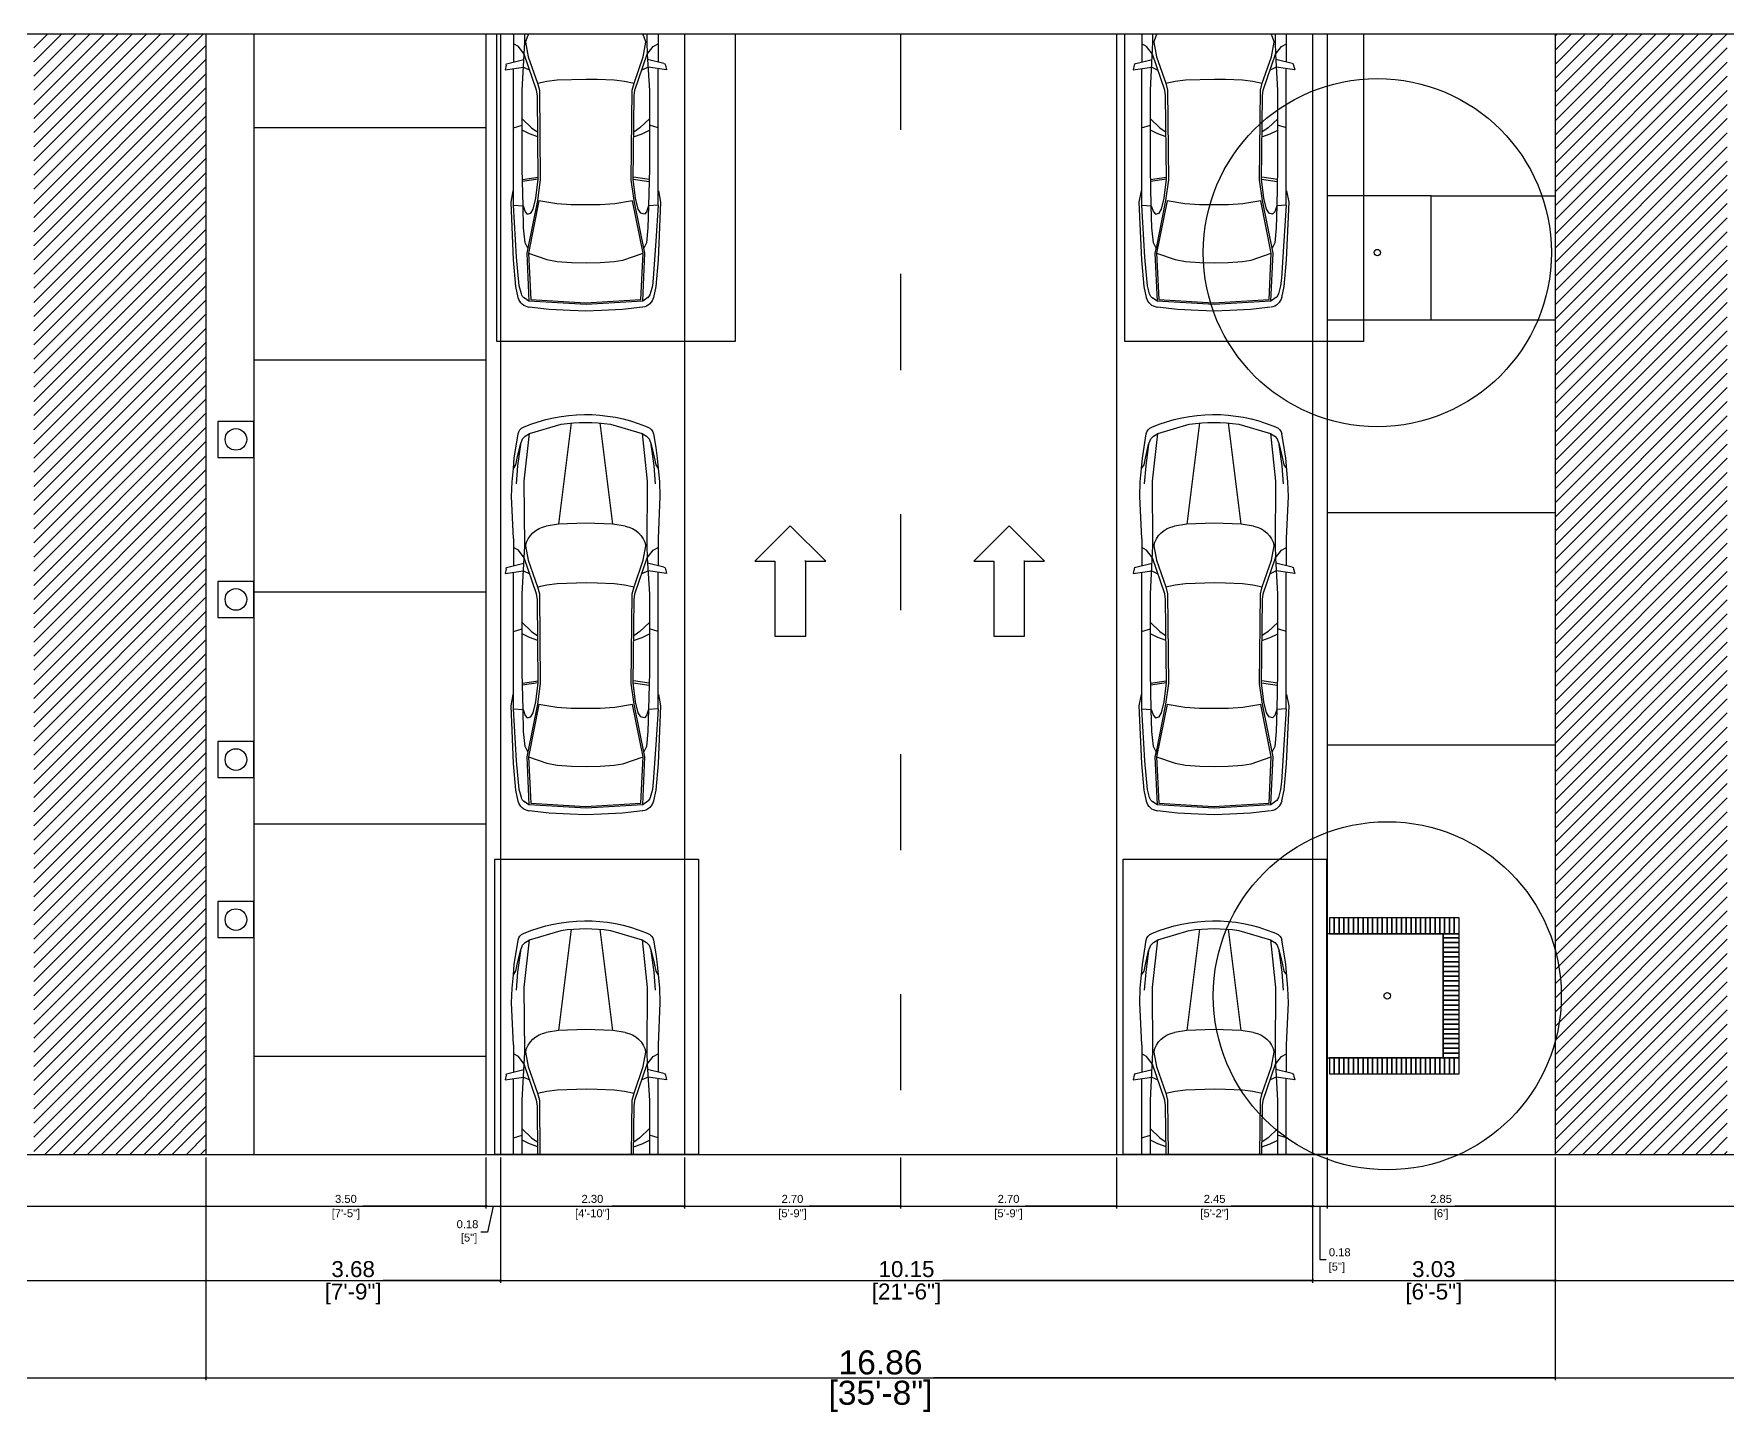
# Model space of a CAD drawing. Extents: x 4 to 262, y -261 to 351.
# Drawn here: x 44.63 to 65.79, y -89.04 to -71.82 of the extents above; entities that cross this region are included whole.
import ezdxf
from ezdxf.xclip import XClip

# ---------------------------------------------------------------- set-up
doc = ezdxf.new("R2010")
doc.units = 0
doc.header["$LTSCALE"] = 0.1
doc.header["$MEASUREMENT"] = 0
doc.header["$XCLIPFRAME"] = 2
doc.header["$PDMODE"] = 3
doc.linetypes.add('ACAD_ISO03W100', pattern=[30, 12, -18])
doc.layers.get('0').update_dxf_attribs({"color": 102})
for name, color, linetype in [('Cars', 4, 'Continuous'), ('Details', 9, 'Continuous'), ('Edge', 1, 'Continuous'), ('Hatch and Paving', 252, 'Continuous'), ('HIDDEN', 204, 'Continuous'), ('Lane Stripes', 2, 'Continuous'), ('Poche', 6, 'Continuous'), ('Text', 7, 'Continuous'), ('Trees', 3, 'Continuous')]:
    doc.layers.add(name, color=color, linetype=linetype)
doc.styles.get("Standard").update_dxf_attribs({"font": 'Arial.ttf'})
doc.dimstyles.get("Standard").update_dxf_attribs({"dimtxt": 0.1, "dimasz": 0.03, "dimexe": 0.03, "dimexo": 0.04, "dimgap": 0.04, "dimtad": 0, "dimtih": 1, "dimtoh": 1, "dimzin": 0, "dimdsep": 46, "dimtxsty": 'Standard', "dimblk": 'ARCHTICK', "dimblk1": 'ARCHTICK', "dimblk2": 'ARCHTICK', "dimcen": 0.09, "dimclrd": 256, "dimclre": 256, "dimadec": 0, "dimazin": 0, "dimtfac": 1, "dimtofl": 0, "dimtmove": 1, "dimatfit": 3, "dimfxl": 1, "dimtolj": 1, "dimtzin": 0, "dimlwe": -1, "dimarcsym": 0})

# ---------------------------------------------------------------- blocks, each defined once
blk = doc.blocks.new('Car 1')
at = {"color": 8, "linetype": 'Continuous'}
for p, q in [((29.702, 21.376), (29.672, 21.235)), ((29.836, 21.421), (29.776, 21.38)), ((29.809, 20.82), (29.836, 21.421)), ((29.83, 20.822), (29.859, 21.401)), ((30.55, 21.463), (29.836, 21.421)), ((30.089, 21.523), (29.839, 21.496)), ((29.859, 21.401), (30.542, 21.441)), ((30.35, 21.538), (30.089, 21.523)), ((30.547, 21.543), (30.35, 21.538)), ((30.542, 21.441), (31.234, 21.401)), ((30.743, 21.538), (30.547, 21.543)), ((31.258, 21.421), (30.55, 21.463)), ((31.004, 21.523), (30.743, 21.538)), ((31.254, 21.496), (31.004, 21.523)), ((31.234, 21.401), (31.263, 20.822)), ((31.321, 21.376), (31.258, 21.421)), ((31.258, 21.421), (31.285, 20.82)), ((29.672, 21.235), (29.643, 20.905)), ((29.714, 21.228), (29.683, 20.872)), ((29.742, 21.327), (29.714, 21.228)), ((31.379, 21.228), (31.351, 21.327)), ((31.389, 21.134), (31.379, 21.228)), ((31.421, 21.235), (31.392, 21.372)), ((31.45, 20.905), (31.421, 21.235)), ((31.421, 20.669), (31.389, 21.134)), ((29.643, 20.905), (29.613, 20.182)), ((29.683, 20.872), (29.643, 20.221)), ((29.822, 20.756), (29.789, 20.69)), ((29.822, 20.756), (29.809, 20.82)), ((29.942, 20.164), (29.822, 20.756)), ((29.83, 20.822), (30.062, 20.899)), ((29.962, 20.168), (29.83, 20.822)), ((30.062, 20.899), (30.191, 20.924)), ((30.191, 20.924), (30.368, 20.938)), ((30.368, 20.938), (30.55, 20.94)), ((30.55, 20.94), (30.725, 20.938)), ((30.725, 20.938), (30.902, 20.924)), ((30.902, 20.924), (31.012, 20.906)), ((31.012, 20.906), (31.263, 20.822)), ((31.263, 20.822), (31.131, 20.168)), ((31.285, 20.82), (31.152, 20.164)), ((31.305, 20.69), (31.272, 20.756)), ((31.48, 20.182), (31.45, 20.905)), ((29.789, 20.69), (29.769, 20.504)), ((31.324, 20.504), (31.305, 20.69)), ((31.45, 20.221), (31.421, 20.669)), ((29.769, 20.504), (29.763, 20.228)), ((29.789, 20.305), (29.814, 20.332)), ((29.814, 20.332), (29.86, 20.322)), ((29.86, 20.322), (29.891, 20.271)), ((31.234, 20.322), (31.202, 20.271)), ((31.279, 20.332), (31.234, 20.322)), ((31.305, 20.305), (31.279, 20.332)), ((31.33, 20.228), (31.324, 20.504)), ((29.613, 20.182), (29.639, 20.04)), ((29.643, 20.221), (29.763, 20.228)), ((29.643, 20.221), (29.643, 18.514)), ((29.763, 20.228), (29.752, 19.766)), ((29.763, 20.228), (29.789, 20.305)), ((29.891, 20.271), (29.924, 20.133)), ((29.924, 20.133), (29.954, 19.896)), ((29.979, 19.902), (29.942, 20.164)), ((30.184, 20.202), (29.962, 20.168)), ((30.365, 20.215), (30.184, 20.202)), ((30.543, 20.217), (30.365, 20.215)), ((30.728, 20.215), (30.543, 20.217)), ((30.909, 20.202), (30.728, 20.215)), ((31.131, 20.168), (30.909, 20.202)), ((31.152, 20.164), (31.114, 19.902)), ((31.169, 20.133), (31.14, 19.896)), ((31.202, 20.271), (31.169, 20.133)), ((31.33, 20.228), (31.305, 20.305)), ((31.342, 19.766), (31.33, 20.228)), ((31.45, 20.221), (31.33, 20.228)), ((31.45, 20.221), (31.45, 18.514)), ((31.454, 20.04), (31.48, 20.182)), ((29.954, 19.894), (29.755, 19.924)), ((29.755, 19.899), (29.95, 19.87)), ((29.954, 19.896), (29.942, 18.855)), ((29.967, 18.785), (29.979, 19.902)), ((31.114, 19.902), (31.126, 18.785)), ((31.14, 19.896), (31.338, 19.924)), ((31.14, 19.896), (31.151, 18.855)), ((31.341, 19.899), (31.143, 19.87)), ((29.752, 19.766), (29.752, 18.789)), ((31.342, 18.789), (31.342, 19.766)), ((29.642, 19.256), (29.752, 19.222)), ((29.843, 19.328), (29.752, 19.284)), ((29.752, 19.142), (29.87, 19.256)), ((29.948, 19.366), (29.843, 19.328)), ((29.87, 19.256), (29.947, 19.307)), ((31.145, 19.366), (31.25, 19.328)), ((31.223, 19.256), (31.146, 19.307)), ((31.344, 19.14), (31.223, 19.256)), ((31.25, 19.328), (31.344, 19.283)), ((31.451, 19.256), (31.342, 19.222)), ((29.942, 18.855), (29.932, 18.784)), ((31.151, 18.855), (31.161, 18.784)), ((29.752, 18.789), (29.784, 18.185)), ((29.932, 18.784), (29.777, 18.333)), ((29.829, 18.365), (29.943, 18.698)), ((29.943, 18.698), (29.967, 18.785)), ((29.943, 18.698), (30.062, 18.67)), ((30.062, 18.67), (30.19, 18.655)), ((30.19, 18.655), (30.551, 18.644)), ((30.551, 18.644), (30.691, 18.648)), ((30.691, 18.648), (30.903, 18.655)), ((30.903, 18.655), (31.031, 18.67)), ((31.031, 18.67), (31.15, 18.698)), ((31.126, 18.785), (31.15, 18.698)), ((31.15, 18.698), (31.264, 18.365)), ((31.161, 18.784), (31.316, 18.333)), ((31.316, 18.333), (31.342, 18.789)), ((29.551, 18.47), (29.538, 18.53)), ((29.538, 18.53), (29.769, 18.496)), ((29.571, 18.449), (29.774, 18.402)), ((29.643, 18.092), (29.643, 18.432)), ((29.769, 18.496), (29.846, 18.532)), ((31.325, 18.496), (31.248, 18.532)), ((31.522, 18.449), (31.32, 18.402)), ((31.555, 18.53), (31.325, 18.496)), ((31.45, 18.092), (31.45, 18.432)), ((31.542, 18.47), (31.555, 18.53)), ((29.705, 18.239), (29.643, 18.204)), ((29.777, 18.333), (29.705, 18.239)), ((29.795, 18.185), (29.829, 18.365)), ((31.264, 18.365), (31.298, 18.185)), ((31.309, 18.185), (31.316, 18.333)), ((31.316, 18.333), (31.389, 18.239)), ((31.389, 18.239), (31.451, 18.204)), ((29.643, 18.092), (29.62, 17.566)), ((29.784, 18.185), (29.779, 17.375)), ((31.315, 17.375), (31.309, 18.185)), ((31.473, 17.566), (31.45, 18.092)), ((30.206, 17.913), (30.054, 17.938)), ((30.366, 16.648), (30.206, 17.913)), ((30.547, 17.902), (30.206, 17.913)), ((30.887, 17.913), (30.547, 17.902)), ((30.887, 17.913), (30.727, 16.648)), ((31.039, 17.938), (30.887, 17.913)), ((29.62, 17.566), (29.626, 17.384)), ((31.467, 17.384), (31.473, 17.566)), ((29.626, 17.384), (29.642, 17.219)), ((29.694, 17.185), (29.676, 17.408)), ((29.779, 17.375), (29.843, 16.78)), ((31.251, 16.78), (31.315, 17.375)), ((31.417, 17.408), (31.4, 17.185)), ((31.441, 17.087), (31.467, 17.384)), ((29.642, 17.219), (29.672, 17.173)), ((29.642, 17.219), (29.653, 17.087)), ((29.672, 17.173), (29.689, 17.09)), ((29.73, 16.918), (29.694, 17.185)), ((31.4, 17.185), (31.363, 16.918)), ((31.4, 17.074), (31.421, 17.173)), ((31.421, 17.173), (31.451, 17.219)), ((29.653, 17.087), (29.701, 16.784)), ((29.689, 17.09), (29.73, 16.918)), ((31.363, 16.918), (31.4, 17.074)), ((31.392, 16.784), (31.421, 16.954)), ((31.421, 16.954), (31.441, 17.087)), ((29.73, 16.918), (29.756, 16.848)), ((29.756, 16.848), (29.789, 16.813)), ((29.789, 16.813), (29.843, 16.78)), ((29.843, 16.78), (30.238, 16.663)), ((30.855, 16.663), (31.251, 16.78)), ((31.251, 16.78), (31.305, 16.813)), ((31.305, 16.813), (31.338, 16.848)), ((31.338, 16.848), (31.363, 16.918)), ((30.547, 16.543), (30.547, 16.543)), ((31.293, 16.689), (31.324, 16.702))]:
    blk.add_line(p, q, dxfattribs=at)
for centre, radius, start, end in [((29.857, 21.339), 0.159, 96.1654, 166.417), ((29.844, 21.298), 0.106, 124.732, 163.999), ((31.237, 21.339), 0.159, 12.0139, 81.7918), ((31.249, 21.298), 0.106, 16.0009, 47.497), ((29.577, 18.475), 0.0265, 191.8561, 256.8464), ((31.516, 18.475), 0.0265, 283.1524, 348.1427), ((30.107, 18.253), 0.32, 192.2413, 260.4689), ((30.987, 18.253), 0.319, 279.531, 347.7586), ((29.805, 16.802), 0.106, 189.5619, 249.9003), ((31.288, 16.802), 0.106, 290.0997, 350.438), ((30.547, 18.523), 1.98, 246.8697, 292.1307), ((30.547, 18.805), 2.164, 261.8061, 278.1938)]:
    blk.add_arc(centre, radius, start, end, dxfattribs=at)
blk = doc.blocks.new('Tree 1')
for radius in [2.175, 0.04]:
    blk.add_circle((19.781, 19.848), radius)
blk = doc.blocks.new('_ArchTick')
at = {"color": 0, "linetype": 'ByBlock', "const_width": 0.15}
blk.add_lwpolyline([(-0.5, -0.5), (0.5, 0.5)], dxfattribs=at)
blk = doc.blocks.new('*D57')
at = {"layer": 'Defpoints', "color": 0, "transparency": 16777216}
for p in [(46.778, -85.818), (50.278, -85.818), (50.278, -86.465)]:
    blk.add_point(p, dxfattribs=at)
at = {"layer": 'Text', "transparency": 16777216}
for p, q in [((46.778, -85.858), (46.778, -86.495)), ((50.278, -85.858), (50.278, -86.495))]:
    blk.add_line(p, q, dxfattribs=at)
at = {"layer": 'Text', "lineweight": -2, "transparency": 16777216}
for p, q in [((46.778, -86.465), (48.32, -86.465)), ((50.278, -86.465), (48.737, -86.465))]:
    blk.add_line(p, q, dxfattribs=at)
at = {"layer": 'Text', "lineweight": -2, "transparency": 16777216, "xscale": 0.03, "yscale": 0.03, "zscale": 0.03, "rotation": 180}
blk.add_blockref('_ArchTick', (46.778, -86.465), dxfattribs=at)
at = {"layer": 'Text', "lineweight": -2, "transparency": 16777216, "xscale": 0.03, "yscale": 0.03, "zscale": 0.03}
blk.add_blockref('_ArchTick', (50.278, -86.465), dxfattribs=at)
at = {"layer": 'Text', "color": 0, "transparency": 16777216, "char_height": 0.1, "attachment_point": 5}
for s, insert in [('\\A1;3.50', (48.528, -86.375)), ('\\A1;[7\'-5"]', (48.528, -86.569))]:
    blk.add_mtext(s, dxfattribs=dict(at, insert=insert))
blk = doc.blocks.new('*D58')
at = {"layer": 'Defpoints', "color": 0, "transparency": 16777216}
for p in [(50.278, -85.818), (50.458, -85.818), (50.458, -86.465)]:
    blk.add_point(p, dxfattribs=at)
at = {"layer": 'Text', "transparency": 16777216}
for p, q in [((50.278, -85.858), (50.278, -86.495)), ((50.458, -85.858), (50.458, -86.495))]:
    blk.add_line(p, q, dxfattribs=at)
at = {"layer": 'Text', "lineweight": -2, "transparency": 16777216}
for p, q in [((50.278, -86.465), (50.458, -86.465)), ((50.368, -86.465), (50.295, -86.789)), ((50.295, -86.789), (50.215, -86.789))]:
    blk.add_line(p, q, dxfattribs=at)
at = {"layer": 'Text', "lineweight": -2, "transparency": 16777216, "xscale": 0.03, "yscale": 0.03, "zscale": 0.03, "rotation": 180}
blk.add_blockref('_ArchTick', (50.278, -86.465), dxfattribs=at)
at = {"layer": 'Text', "lineweight": -2, "transparency": 16777216, "xscale": 0.03, "yscale": 0.03, "zscale": 0.03}
blk.add_blockref('_ArchTick', (50.458, -86.465), dxfattribs=at)
at = {"layer": 'Text', "color": 0, "transparency": 16777216, "insert": (50.047, -86.789), "char_height": 0.1, "attachment_point": 5}
blk.add_mtext('\\A1;0.18\\P [5"]', dxfattribs=at)
blk = doc.blocks.new('*D59')
at = {"layer": 'Defpoints', "color": 0, "transparency": 16777216}
for p in [(50.458, -85.818), (52.758, -85.818), (52.758, -86.465)]:
    blk.add_point(p, dxfattribs=at)
at = {"layer": 'Text', "transparency": 16777216}
for p, q in [((50.458, -85.858), (50.458, -86.495)), ((52.758, -85.858), (52.758, -86.495))]:
    blk.add_line(p, q, dxfattribs=at)
at = {"layer": 'Text', "lineweight": -2, "transparency": 16777216}
for p, q in [((50.458, -86.465), (51.361, -86.465)), ((52.758, -86.465), (51.855, -86.465))]:
    blk.add_line(p, q, dxfattribs=at)
at = {"layer": 'Text', "lineweight": -2, "transparency": 16777216, "xscale": 0.03, "yscale": 0.03, "zscale": 0.03, "rotation": 180}
blk.add_blockref('_ArchTick', (50.458, -86.465), dxfattribs=at)
at = {"layer": 'Text', "lineweight": -2, "transparency": 16777216, "xscale": 0.03, "yscale": 0.03, "zscale": 0.03}
blk.add_blockref('_ArchTick', (52.758, -86.465), dxfattribs=at)
at = {"layer": 'Text', "color": 0, "transparency": 16777216, "char_height": 0.1, "attachment_point": 5}
for s, insert in [('\\A1;2.30', (51.608, -86.375)), ('\\A1;[4\'-10"]', (51.608, -86.569))]:
    blk.add_mtext(s, dxfattribs=dict(at, insert=insert))
blk = doc.blocks.new('*D60')
at = {"layer": 'Defpoints', "color": 0, "transparency": 16777216}
for p in [(52.758, -85.818), (55.458, -85.818), (55.458, -86.465)]:
    blk.add_point(p, dxfattribs=at)
at = {"layer": 'Text', "transparency": 16777216}
for p, q in [((52.758, -85.858), (52.758, -86.495)), ((55.458, -85.858), (55.458, -86.495))]:
    blk.add_line(p, q, dxfattribs=at)
at = {"layer": 'Text', "lineweight": -2, "transparency": 16777216}
for p, q in [((52.758, -86.465), (53.9, -86.465)), ((55.458, -86.465), (54.317, -86.465))]:
    blk.add_line(p, q, dxfattribs=at)
at = {"layer": 'Text', "lineweight": -2, "transparency": 16777216, "xscale": 0.03, "yscale": 0.03, "zscale": 0.03, "rotation": 180}
blk.add_blockref('_ArchTick', (52.758, -86.465), dxfattribs=at)
at = {"layer": 'Text', "lineweight": -2, "transparency": 16777216, "xscale": 0.03, "yscale": 0.03, "zscale": 0.03}
blk.add_blockref('_ArchTick', (55.458, -86.465), dxfattribs=at)
at = {"layer": 'Text', "color": 0, "transparency": 16777216, "char_height": 0.1, "attachment_point": 5}
for s, insert in [('\\A1;2.70', (54.108, -86.375)), ('\\A1;[5\'-9"]', (54.108, -86.569))]:
    blk.add_mtext(s, dxfattribs=dict(at, insert=insert))
blk = doc.blocks.new('*D61')
at = {"layer": 'Defpoints', "color": 0, "transparency": 16777216}
for p in [(55.458, -85.818), (58.158, -85.818), (58.158, -86.465)]:
    blk.add_point(p, dxfattribs=at)
at = {"layer": 'Text', "transparency": 16777216}
for p, q in [((55.458, -85.858), (55.458, -86.495)), ((58.158, -85.858), (58.158, -86.495))]:
    blk.add_line(p, q, dxfattribs=at)
at = {"layer": 'Text', "lineweight": -2, "transparency": 16777216}
for p, q in [((55.458, -86.465), (56.6, -86.465)), ((58.158, -86.465), (57.017, -86.465))]:
    blk.add_line(p, q, dxfattribs=at)
at = {"layer": 'Text', "lineweight": -2, "transparency": 16777216, "xscale": 0.03, "yscale": 0.03, "zscale": 0.03, "rotation": 180}
blk.add_blockref('_ArchTick', (55.458, -86.465), dxfattribs=at)
at = {"layer": 'Text', "lineweight": -2, "transparency": 16777216, "xscale": 0.03, "yscale": 0.03, "zscale": 0.03}
blk.add_blockref('_ArchTick', (58.158, -86.465), dxfattribs=at)
at = {"layer": 'Text', "color": 0, "transparency": 16777216, "char_height": 0.1, "attachment_point": 5}
for s, insert in [('\\A1;2.70', (56.808, -86.375)), ('\\A1;[5\'-9"]', (56.808, -86.569))]:
    blk.add_mtext(s, dxfattribs=dict(at, insert=insert))
blk = doc.blocks.new('*D62')
at = {"layer": 'Defpoints', "color": 0, "transparency": 16777216}
for p in [(58.158, -85.818), (60.608, -85.818), (60.608, -86.465)]:
    blk.add_point(p, dxfattribs=at)
at = {"layer": 'Text', "transparency": 16777216}
for p, q in [((58.158, -85.858), (58.158, -86.495)), ((60.608, -85.858), (60.608, -86.495))]:
    blk.add_line(p, q, dxfattribs=at)
at = {"layer": 'Text', "lineweight": -2, "transparency": 16777216}
for p, q in [((58.158, -86.465), (59.175, -86.465)), ((60.608, -86.465), (59.592, -86.465))]:
    blk.add_line(p, q, dxfattribs=at)
at = {"layer": 'Text', "lineweight": -2, "transparency": 16777216, "xscale": 0.03, "yscale": 0.03, "zscale": 0.03, "rotation": 180}
blk.add_blockref('_ArchTick', (58.158, -86.465), dxfattribs=at)
at = {"layer": 'Text', "lineweight": -2, "transparency": 16777216, "xscale": 0.03, "yscale": 0.03, "zscale": 0.03}
blk.add_blockref('_ArchTick', (60.608, -86.465), dxfattribs=at)
at = {"layer": 'Text', "color": 0, "transparency": 16777216, "char_height": 0.1, "attachment_point": 5}
for s, insert in [('\\A1;2.45', (59.383, -86.375)), ('\\A1;[5\'-2"]', (59.383, -86.569))]:
    blk.add_mtext(s, dxfattribs=dict(at, insert=insert))
blk = doc.blocks.new('*D63')
at = {"layer": 'Defpoints', "color": 0, "transparency": 16777216}
for p in [(60.608, -85.818), (60.788, -85.818), (60.788, -86.465)]:
    blk.add_point(p, dxfattribs=at)
at = {"layer": 'Text', "transparency": 16777216}
for p, q in [((60.608, -85.858), (60.608, -86.495)), ((60.788, -85.858), (60.788, -86.495))]:
    blk.add_line(p, q, dxfattribs=at)
at = {"layer": 'Text', "lineweight": -2, "transparency": 16777216}
for p, q in [((60.608, -86.465), (60.788, -86.465)), ((60.698, -86.465), (60.698, -87.133)), ((60.698, -87.133), (60.778, -87.133))]:
    blk.add_line(p, q, dxfattribs=at)
at = {"layer": 'Text', "lineweight": -2, "transparency": 16777216, "xscale": 0.03, "yscale": 0.03, "zscale": 0.03, "rotation": 180}
blk.add_blockref('_ArchTick', (60.608, -86.465), dxfattribs=at)
at = {"layer": 'Text', "lineweight": -2, "transparency": 16777216, "xscale": 0.03, "yscale": 0.03, "zscale": 0.03}
blk.add_blockref('_ArchTick', (60.788, -86.465), dxfattribs=at)
at = {"layer": 'Text', "color": 0, "transparency": 16777216, "char_height": 0.1, "attachment_point": 5}
for s, insert in [('\\A1;0.18', (60.947, -87.042)), ('\\A1;[5"]', (60.911, -87.236))]:
    blk.add_mtext(s, dxfattribs=dict(at, insert=insert))
blk = doc.blocks.new('*D64')
at = {"layer": 'Defpoints', "color": 0, "transparency": 16777216}
for p in [(60.788, -85.818), (63.638, -85.818), (63.638, -86.465)]:
    blk.add_point(p, dxfattribs=at)
at = {"layer": 'Text', "transparency": 16777216}
for p, q in [((60.788, -85.858), (60.788, -86.495)), ((63.638, -85.858), (63.638, -86.495))]:
    blk.add_line(p, q, dxfattribs=at)
at = {"layer": 'Text', "lineweight": -2, "transparency": 16777216}
for p, q in [((60.788, -86.465), (62.042, -86.465)), ((63.638, -86.465), (62.384, -86.465))]:
    blk.add_line(p, q, dxfattribs=at)
at = {"layer": 'Text', "lineweight": -2, "transparency": 16777216, "xscale": 0.03, "yscale": 0.03, "zscale": 0.03, "rotation": 180}
blk.add_blockref('_ArchTick', (60.788, -86.465), dxfattribs=at)
at = {"layer": 'Text', "lineweight": -2, "transparency": 16777216, "xscale": 0.03, "yscale": 0.03, "zscale": 0.03}
blk.add_blockref('_ArchTick', (63.638, -86.465), dxfattribs=at)
at = {"layer": 'Text', "color": 0, "transparency": 16777216, "char_height": 0.1, "attachment_point": 5}
for s, insert in [('\\A1;2.85', (62.213, -86.375)), ("\\A1;[6']", (62.213, -86.569))]:
    blk.add_mtext(s, dxfattribs=dict(at, insert=insert))
blk = doc.blocks.new('*D65')
at = {"layer": 'Defpoints', "color": 0, "transparency": 16777216}
for p in [(60.608, -85.818), (63.638, -85.818), (60.608, -87.394)]:
    blk.add_point(p, dxfattribs=at)
at = {"layer": 'Text', "transparency": 16777216}
for p, q in [((60.608, -85.858), (60.608, -87.424)), ((63.638, -85.858), (63.638, -87.424))]:
    blk.add_line(p, q, dxfattribs=at)
at = {"layer": 'Text', "lineweight": -2, "transparency": 16777216}
for p, q in [((60.608, -87.394), (61.746, -87.394)), ((63.638, -87.394), (62.5, -87.394))]:
    blk.add_line(p, q, dxfattribs=at)
at = {"layer": 'Text', "lineweight": -2, "transparency": 16777216, "xscale": 0.03, "yscale": 0.03, "zscale": 0.03, "rotation": 180}
blk.add_blockref('_ArchTick', (60.608, -87.394), dxfattribs=at)
at = {"layer": 'Text', "lineweight": -2, "transparency": 16777216, "xscale": 0.03, "yscale": 0.03, "zscale": 0.03}
blk.add_blockref('_ArchTick', (63.638, -87.394), dxfattribs=at)
at = {"layer": 'Text', "color": 0, "transparency": 16777216, "char_height": 0.2, "attachment_point": 5}
for s, insert in [('\\A1;3.03', (62.123, -87.253)), ('\\A1;[6\'-5"]', (62.123, -87.562))]:
    blk.add_mtext(s, dxfattribs=dict(at, insert=insert))
blk = doc.blocks.new('*D66')
at = {"layer": 'Defpoints', "color": 0, "transparency": 16777216}
for p in [(50.458, -86.465), (60.608, -86.465), (50.458, -87.394)]:
    blk.add_point(p, dxfattribs=at)
at = {"layer": 'Text', "transparency": 16777216}
for p, q in [((50.458, -86.505), (50.458, -87.424)), ((60.608, -86.505), (60.608, -87.424))]:
    blk.add_line(p, q, dxfattribs=at)
at = {"layer": 'Text', "lineweight": -2, "transparency": 16777216}
for p, q in [((50.458, -87.394), (55.078, -87.394)), ((60.608, -87.394), (55.988, -87.394))]:
    blk.add_line(p, q, dxfattribs=at)
at = {"layer": 'Text', "lineweight": -2, "transparency": 16777216, "xscale": 0.03, "yscale": 0.03, "zscale": 0.03, "rotation": 180}
blk.add_blockref('_ArchTick', (50.458, -87.394), dxfattribs=at)
at = {"layer": 'Text', "lineweight": -2, "transparency": 16777216, "xscale": 0.03, "yscale": 0.03, "zscale": 0.03}
blk.add_blockref('_ArchTick', (60.608, -87.394), dxfattribs=at)
at = {"layer": 'Text', "color": 0, "transparency": 16777216, "char_height": 0.2, "attachment_point": 5}
for s, insert in [('\\A1;10.15', (55.533, -87.253)), ('\\A1;[21\'-6"]', (55.533, -87.562))]:
    blk.add_mtext(s, dxfattribs=dict(at, insert=insert))
blk = doc.blocks.new('*D67')
at = {"layer": 'Defpoints', "color": 0, "transparency": 16777216}
for p in [(46.778, -85.818), (50.458, -85.818), (46.778, -87.394)]:
    blk.add_point(p, dxfattribs=at)
at = {"layer": 'Text', "transparency": 16777216}
for p, q in [((46.778, -85.858), (46.778, -87.424)), ((50.458, -85.858), (50.458, -87.424))]:
    blk.add_line(p, q, dxfattribs=at)
at = {"layer": 'Text', "lineweight": -2, "transparency": 16777216}
for p, q in [((46.778, -87.394), (48.241, -87.394)), ((50.458, -87.394), (48.995, -87.394))]:
    blk.add_line(p, q, dxfattribs=at)
at = {"layer": 'Text', "lineweight": -2, "transparency": 16777216, "xscale": 0.03, "yscale": 0.03, "zscale": 0.03, "rotation": 180}
blk.add_blockref('_ArchTick', (46.778, -87.394), dxfattribs=at)
at = {"layer": 'Text', "lineweight": -2, "transparency": 16777216, "xscale": 0.03, "yscale": 0.03, "zscale": 0.03}
blk.add_blockref('_ArchTick', (50.458, -87.394), dxfattribs=at)
at = {"layer": 'Text', "color": 0, "transparency": 16777216, "char_height": 0.2, "attachment_point": 5}
for s, insert in [('\\A1;3.68', (48.618, -87.253)), ('\\A1;[7\'-9"]', (48.618, -87.562))]:
    blk.add_mtext(s, dxfattribs=dict(at, insert=insert))
blk = doc.blocks.new('*D68')
at = {"layer": 'Defpoints', "color": 0, "transparency": 16777216}
for p in [(46.778, -85.818), (63.638, -85.818), (63.638, -88.611)]:
    blk.add_point(p, dxfattribs=at)
at = {"layer": 'Text', "transparency": 16777216}
for p, q in [((46.778, -85.858), (46.778, -88.641)), ((63.638, -85.858), (63.638, -88.641))]:
    blk.add_line(p, q, dxfattribs=at)
at = {"layer": 'Text', "lineweight": -2, "transparency": 16777216}
for p, q in [((46.778, -88.611), (54.546, -88.611)), ((63.638, -88.611), (55.87, -88.611))]:
    blk.add_line(p, q, dxfattribs=at)
at = {"layer": 'Text', "lineweight": -2, "transparency": 16777216, "xscale": 0.03, "yscale": 0.03, "zscale": 0.03, "rotation": 180}
blk.add_blockref('_ArchTick', (46.778, -88.611), dxfattribs=at)
at = {"layer": 'Text', "lineweight": -2, "transparency": 16777216, "xscale": 0.03, "yscale": 0.03, "zscale": 0.03}
blk.add_blockref('_ArchTick', (63.638, -88.611), dxfattribs=at)
at = {"layer": 'Text', "color": 0, "transparency": 16777216, "char_height": 0.3, "attachment_point": 5}
for s, insert in [('\\A1;16.86', (55.208, -88.419)), ('\\A1;[35\'-8"]', (55.208, -88.842))]:
    blk.add_mtext(s, dxfattribs=dict(at, insert=insert))

msp = doc.modelspace()

# ---------------------------------------------------------------- hatches: boundary and pattern name
at = {"layer": 'HIDDEN'}
h = msp.add_hatch(dxfattribs=at)
h.set_pattern_fill('ANSI31', color=1)
h.set_pattern_definition([(45, (-1.70962, -73.07457), (-0.08838835, 0.08838835), [])])
h.paths.add_polyline_path([(46.778, -71.818), (44.628, -71.818), (44.628, -85.818), (46.778, -85.818)])
h = msp.add_hatch(dxfattribs=at)
h.set_pattern_fill('ANSI31', color=1)
h.set_pattern_definition([(45, (0.89038, -73.07457), (-0.08838835, 0.08838835), [])])
h.paths.add_polyline_path([(65.788, -71.818), (63.638, -71.818), (63.638, -85.818), (65.788, -85.818)])

# ---------------------------------------------------------------- linework, layer by layer
at = {"layer": 'Cars'}
for points in [[(54.081, -77.965), (53.639, -78.406), (53.889, -78.406), (53.889, -79.344), (54.273, -79.344), (54.273, -78.406), (54.264, -78.406), (54.523, -78.406)], [(56.817, -77.965), (56.376, -78.406), (56.626, -78.406), (56.626, -79.344), (57.009, -79.344), (57.009, -78.406), (57.001, -78.406), (57.259, -78.406)]]:
    msp.add_lwpolyline(points, close=True, dxfattribs=at)
at = {"layer": 'Details'}
for p, q in [((47.378, -71.818), (47.378, -85.818)), ((50.278, -71.818), (50.278, -85.818)), ((60.788, -71.818), (60.788, -85.818))]:
    msp.add_line(p, q, dxfattribs=at)
for points in [[(46.928, -77.11), (47.378, -77.11), (47.378, -76.66), (46.928, -76.66)], [(46.928, -79.11), (47.378, -79.11), (47.378, -78.66), (46.928, -78.66)], [(46.928, -81.11), (47.378, -81.11), (47.378, -80.66), (46.928, -80.66)], [(46.928, -83.11), (47.378, -83.11), (47.378, -82.66), (46.928, -82.66)]]:
    msp.add_lwpolyline(points, close=True, dxfattribs=at)
at = {"layer": 'Edge'}
for p, q in [((50.458, -71.818), (50.458, -85.818)), ((60.608, -71.818), (60.608, -85.818)), ((62.088, -73.841), (60.788, -73.841)), ((62.088, -75.391), (62.088, -73.841)), ((60.788, -75.391), (62.088, -75.391))]:
    msp.add_line(p, q, dxfattribs=at)
for p in [(7.603, -71.818), (14.396, -85.818)]:
    msp.add_xline(p, (1, 0), dxfattribs=at)
msp.add_lwpolyline([(62.238, -84.612), (62.238, -83.062), (60.788, -83.062), (60.788, -84.612)], close=True, dxfattribs=at)
at = {"layer": 'Hatch and Paving'}
for p, q in [((47.378, -72.99), (50.278, -72.99)), ((62.088, -73.841), (63.638, -73.841)), ((62.088, -75.391), (63.638, -75.391)), ((47.378, -75.89), (50.278, -75.89)), ((60.788, -77.8), (63.638, -77.8)), ((47.378, -78.79), (50.278, -78.79)), ((60.788, -80.7), (63.638, -80.7)), ((47.378, -81.69), (50.278, -81.69)), ((47.378, -84.59), (50.278, -84.59))]:
    msp.add_line(p, q, dxfattribs=at)
for points in [[(60.878, -83.062), (60.878, -82.862), (60.818, -82.862), (60.818, -83.062)], [(60.938, -83.062), (60.938, -82.862), (60.878, -82.862), (60.878, -83.062)], [(60.998, -83.062), (60.998, -82.862), (60.938, -82.862), (60.938, -83.062)], [(61.058, -83.062), (61.058, -82.862), (60.998, -82.862), (60.998, -83.062)], [(61.118, -83.062), (61.118, -82.862), (61.058, -82.862), (61.058, -83.062)], [(61.178, -83.062), (61.178, -82.862), (61.118, -82.862), (61.118, -83.062)], [(61.238, -83.062), (61.238, -82.862), (61.178, -82.862), (61.178, -83.062)], [(61.298, -83.062), (61.298, -82.862), (61.238, -82.862), (61.238, -83.062)], [(61.358, -83.062), (61.358, -82.862), (61.298, -82.862), (61.298, -83.062)], [(61.418, -83.062), (61.418, -82.862), (61.358, -82.862), (61.358, -83.062)], [(61.478, -83.062), (61.478, -82.862), (61.418, -82.862), (61.418, -83.062)], [(61.538, -83.062), (61.538, -82.862), (61.478, -82.862), (61.478, -83.062)], [(61.598, -83.062), (61.598, -82.862), (61.538, -82.862), (61.538, -83.062)], [(61.658, -83.062), (61.658, -82.862), (61.598, -82.862), (61.598, -83.062)], [(61.718, -83.062), (61.718, -82.862), (61.658, -82.862), (61.658, -83.062)], [(61.778, -83.062), (61.778, -82.862), (61.718, -82.862), (61.718, -83.062)], [(61.838, -83.062), (61.838, -82.862), (61.778, -82.862), (61.778, -83.062)], [(61.898, -83.062), (61.898, -82.862), (61.838, -82.862), (61.838, -83.062)], [(61.958, -83.062), (61.958, -82.862), (61.898, -82.862), (61.898, -83.062)], [(62.018, -83.062), (62.018, -82.862), (61.958, -82.862), (61.958, -83.062)], [(62.078, -83.062), (62.078, -82.862), (62.018, -82.862), (62.018, -83.062)], [(62.138, -83.062), (62.138, -82.862), (62.078, -82.862), (62.078, -83.062)], [(62.198, -83.062), (62.198, -82.862), (62.138, -82.862), (62.138, -83.062)], [(62.258, -83.062), (62.258, -82.862), (62.198, -82.862), (62.198, -83.062)], [(62.318, -83.062), (62.318, -82.862), (62.258, -82.862), (62.258, -83.062)], [(62.378, -83.062), (62.378, -82.862), (62.318, -82.862), (62.318, -83.062)], [(62.438, -83.062), (62.438, -82.862), (62.378, -82.862), (62.378, -83.062)], [(62.438, -83.062), (62.238, -83.062), (62.238, -83.112), (62.438, -83.112)], [(62.438, -83.112), (62.238, -83.112), (62.238, -83.172), (62.438, -83.172)], [(62.438, -83.172), (62.238, -83.172), (62.238, -83.232), (62.438, -83.232)], [(62.438, -83.232), (62.238, -83.232), (62.238, -83.292), (62.438, -83.292)], [(62.438, -83.292), (62.238, -83.292), (62.238, -83.352), (62.438, -83.352)], [(62.438, -83.352), (62.238, -83.352), (62.238, -83.412), (62.438, -83.412)], [(62.438, -83.412), (62.238, -83.412), (62.238, -83.472), (62.438, -83.472)], [(62.438, -83.472), (62.238, -83.472), (62.238, -83.532), (62.438, -83.532)], [(62.438, -83.532), (62.238, -83.532), (62.238, -83.592), (62.438, -83.592)], [(62.438, -83.592), (62.238, -83.592), (62.238, -83.652), (62.438, -83.652)], [(62.438, -83.652), (62.238, -83.652), (62.238, -83.712), (62.438, -83.712)], [(62.438, -83.712), (62.238, -83.712), (62.238, -83.772), (62.438, -83.772)], [(62.438, -83.772), (62.238, -83.772), (62.238, -83.832), (62.438, -83.832)], [(62.438, -83.832), (62.238, -83.832), (62.238, -83.892), (62.438, -83.892)], [(62.438, -83.892), (62.238, -83.892), (62.238, -83.952), (62.438, -83.952)], [(62.438, -83.952), (62.238, -83.952), (62.238, -84.012), (62.438, -84.012)], [(62.438, -84.012), (62.238, -84.012), (62.238, -84.072), (62.438, -84.072)], [(62.438, -84.072), (62.238, -84.072), (62.238, -84.132), (62.438, -84.132)], [(62.438, -84.132), (62.238, -84.132), (62.238, -84.192), (62.438, -84.192)], [(62.438, -84.192), (62.238, -84.192), (62.238, -84.252), (62.438, -84.252)], [(62.438, -84.252), (62.238, -84.252), (62.238, -84.312), (62.438, -84.312)], [(62.438, -84.312), (62.238, -84.312), (62.238, -84.372), (62.438, -84.372)], [(62.438, -84.372), (62.238, -84.372), (62.238, -84.432), (62.438, -84.432)], [(60.878, -84.812), (60.878, -84.612), (60.818, -84.612), (60.818, -84.812)], [(60.938, -84.812), (60.938, -84.612), (60.878, -84.612), (60.878, -84.812)], [(60.998, -84.812), (60.998, -84.612), (60.938, -84.612), (60.938, -84.812)], [(61.058, -84.812), (61.058, -84.612), (60.998, -84.612), (60.998, -84.812)], [(61.118, -84.812), (61.118, -84.612), (61.058, -84.612), (61.058, -84.812)], [(61.178, -84.812), (61.178, -84.612), (61.118, -84.612), (61.118, -84.812)], [(61.238, -84.812), (61.238, -84.612), (61.178, -84.612), (61.178, -84.812)], [(61.298, -84.812), (61.298, -84.612), (61.238, -84.612), (61.238, -84.812)], [(61.358, -84.812), (61.358, -84.612), (61.298, -84.612), (61.298, -84.812)], [(61.418, -84.812), (61.418, -84.612), (61.358, -84.612), (61.358, -84.812)], [(61.478, -84.812), (61.478, -84.612), (61.418, -84.612), (61.418, -84.812)], [(61.538, -84.812), (61.538, -84.612), (61.478, -84.612), (61.478, -84.812)], [(61.598, -84.812), (61.598, -84.612), (61.538, -84.612), (61.538, -84.812)], [(61.658, -84.812), (61.658, -84.612), (61.598, -84.612), (61.598, -84.812)], [(61.718, -84.812), (61.718, -84.612), (61.658, -84.612), (61.658, -84.812)], [(61.778, -84.812), (61.778, -84.612), (61.718, -84.612), (61.718, -84.812)], [(61.838, -84.812), (61.838, -84.612), (61.778, -84.612), (61.778, -84.812)], [(61.898, -84.812), (61.898, -84.612), (61.838, -84.612), (61.838, -84.812)], [(61.958, -84.812), (61.958, -84.612), (61.898, -84.612), (61.898, -84.812)], [(62.018, -84.812), (62.018, -84.612), (61.958, -84.612), (61.958, -84.812)], [(62.078, -84.812), (62.078, -84.612), (62.018, -84.612), (62.018, -84.812)], [(62.138, -84.812), (62.138, -84.612), (62.078, -84.612), (62.078, -84.812)], [(62.198, -84.812), (62.198, -84.612), (62.138, -84.612), (62.138, -84.812)], [(62.258, -84.812), (62.258, -84.612), (62.198, -84.612), (62.198, -84.812)], [(62.438, -84.432), (62.238, -84.432), (62.238, -84.492), (62.438, -84.492)], [(62.438, -84.492), (62.238, -84.492), (62.238, -84.552), (62.438, -84.552)], [(62.438, -84.552), (62.238, -84.552), (62.238, -84.612), (62.438, -84.612)], [(62.318, -84.812), (62.318, -84.612), (62.258, -84.612), (62.258, -84.812)], [(62.378, -84.812), (62.378, -84.612), (62.318, -84.612), (62.318, -84.812)], [(62.438, -84.812), (62.438, -84.612), (62.378, -84.612), (62.378, -84.812)]]:
    msp.add_lwpolyline(points, close=True, dxfattribs=at)
at = {"layer": 'HIDDEN'}
for p in [(85.106, -86.465), (85.106, -87.394), (85.106, -88.611)]:
    msp.add_xline(p, (1, 0), dxfattribs=at)
at = {"layer": 'Lane Stripes'}
for p, q in [((52.758, -71.818), (52.758, -85.818)), ((58.158, -71.818), (58.158, -85.818))]:
    msp.add_line(p, q, dxfattribs=at)
at = {"layer": 'Lane Stripes', "linetype": 'ACAD_ISO03W100'}
msp.add_line((55.458, -71.818), (55.458, -85.818), dxfattribs=at)
at = {"layer": 'Poche'}
for p, q in [((46.778, -71.818), (46.778, -85.818)), ((63.638, -71.818), (63.638, -85.818))]:
    msp.add_line(p, q, dxfattribs=at)
for centre in [(47.153, -76.885), (47.153, -78.885), (47.153, -80.885), (47.153, -82.885)]:
    msp.add_circle(centre, 0.135, dxfattribs=at)

# ---------------------------------------------------------------- block references
at = {"layer": 'HIDDEN'}
ref = msp.add_blockref('Car 1', (20.978, -53.738), dxfattribs=dict(at, xscale=-1, rotation=180))
XClip(ref).set_block_clipping_path([(29.4339731167, 18.0800128801), (32.4150355653, 21.9255684125)])
ref = msp.add_blockref('Car 1', (28.829, -53.738), dxfattribs=dict(at, xscale=-1, rotation=180))
XClip(ref).set_block_clipping_path([(29.4339731167, 18.0800128801), (32.4150355653, 21.9255684125)])
at = {"layer": 'HIDDEN', "xscale": -1, "rotation": 180}
for p in [(20.978, -60.031), (28.829, -60.031)]:
    msp.add_blockref('Car 1', p, dxfattribs=at)
at = {"layer": 'HIDDEN'}
ref = msp.add_blockref('Car 1', (20.978, -66.357), dxfattribs=dict(at, xscale=-1, rotation=180))
XClip(ref).set_block_clipping_path([(29.4125626453, 15.7747511966), (31.9540938547, 19.4608216002)])
ref = msp.add_blockref('Car 1', (28.829, -66.357), dxfattribs=dict(at, xscale=-1, rotation=180))
XClip(ref).set_block_clipping_path([(29.4125626453, 15.7747511966), (31.9540938547, 19.4608216002)])
at = {"layer": 'Trees', "rotation": 180}
for p in [(81.198, -54.703), (81.322, -63.989)]:
    msp.add_blockref('Tree 1', p, dxfattribs=at)

# ---------------------------------------------------------------- dimensions: what is measured, and where the dimension line sits
at = {"layer": 'Text'}
for base, p1, p2, override, picture, middle in [((50.278, -86.465), (46.778, -85.818), (50.278, -85.818), {"dimpost": '\\X'}, '*D57', (48.528, -86.465)), ((46.778, -87.394), (50.458, -85.818), (46.778, -85.818), {"dimtxt": 0.2, "dimpost": '\\X'}, '*D67', (48.618, -87.394)), ((63.638, -88.611), (46.778, -85.818), (63.638, -85.818), {"dimtxt": 0.3, "dimpost": '\\X'}, '*D68', (55.208, -88.611)), ((52.758, -86.465), (50.458, -85.818), (52.758, -85.818), {"dimpost": '\\X'}, '*D59', (51.608, -86.465)), ((55.458, -86.465), (52.758, -85.818), (55.458, -85.818), {"dimpost": '\\X'}, '*D60', (54.108, -86.465)), ((58.158, -86.465), (55.458, -85.818), (58.158, -85.818), {"dimpost": '\\X'}, '*D61', (56.808, -86.465)), ((60.608, -86.465), (58.158, -85.818), (60.608, -85.818), {"dimpost": '\\X'}, '*D62', (59.383, -86.465)), ((60.788, -86.465), (60.608, -85.818), (60.788, -85.818), {"dimpost": '\\X'}, '*D63', (60.818, -87.133)), ((60.608, -87.394), (63.638, -85.818), (60.608, -85.818), {"dimtxt": 0.2, "dimpost": '\\X'}, '*D65', (62.123, -87.394)), ((63.638, -86.465), (60.788, -85.818), (63.638, -85.818), {"dimpost": '\\X'}, '*D64', (62.213, -86.465)), ((50.458, -87.394), (60.608, -86.465), (50.458, -86.465), {"dimtxt": 0.2, "dimpost": '\\X'}, '*D66', (55.533, -87.394))]:
    dim = msp.add_linear_dim(base=base, p1=p1, p2=p2, dimstyle='Standard', override=override, dxfattribs=at)
    dim.commit()
    dim.dimension.update_dxf_attribs({"geometry": picture, "text_midpoint": middle})
dim = msp.add_linear_dim(base=(50.458, -86.465), p1=(50.278, -85.818), p2=(50.458, -85.818), dimstyle='Standard', override={"dimpost": '\\X'}, dxfattribs=at)
dim.commit()
dim.dimension.update_dxf_attribs({"geometry": '*D58', "text_midpoint": (50.175, -86.789), "dimtype": 160})

doc.saveas('drawing.dxf')
